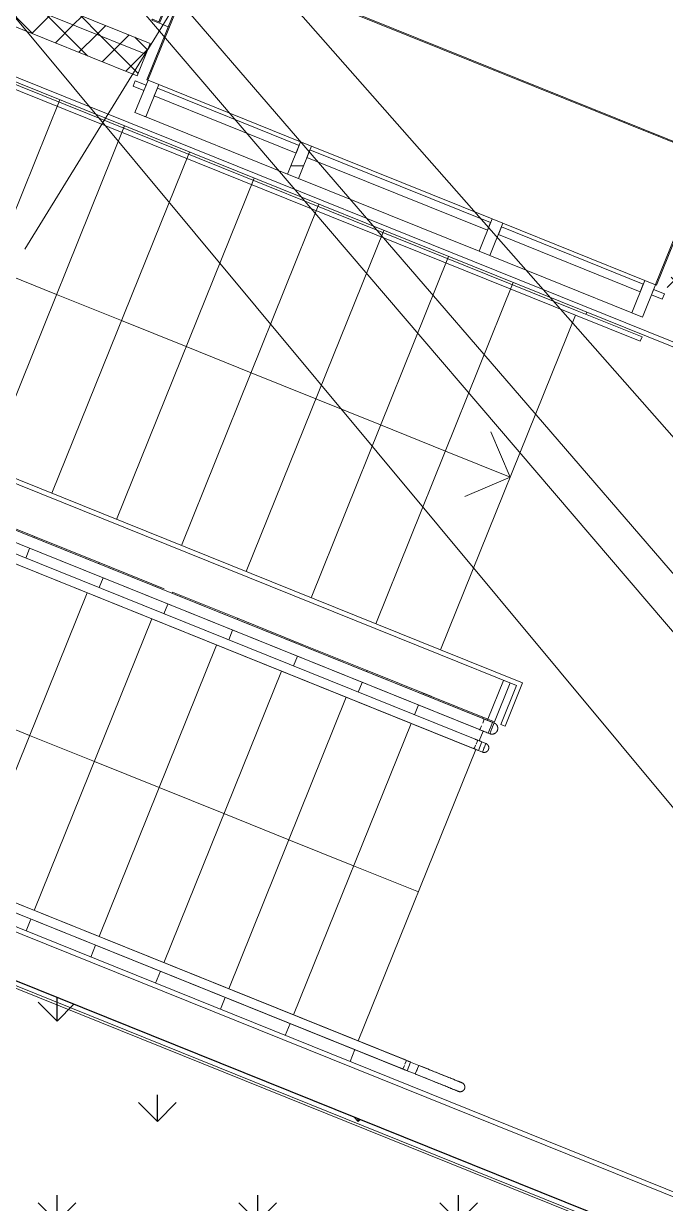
# Model space of a CAD drawing. Header units: millimetres. Extents: x -584918 to 2941280, y 3000189 to 4229862.
# Drawn here: x 169696 to 172452, y 4034362 to 4039429 of the extents above; entities that cross this region are included whole.
import ezdxf

# ---------------------------------------------------------------- set-up
doc = ezdxf.new("R2010")
doc.units = ezdxf.units.MM
for name, color, linetype, lineweight in [('Аннотация', 7, 'Continuous', 0), ('Витраж', 7, 'Continuous', 0), ('Лестницы', 7, 'Continuous', 0), ('Обобщенные модели', 7, 'Continuous', 0), ('Ограждение', 7, 'Continuous', 0), ('Панели витража', 7, 'Continuous', 0), ('Стены внутренние', 7, 'Continuous', 0), ('Стены наружные', 7, 'Continuous', 0), ('Стены отделка', 7, 'Continuous', 0), ('Стены перегородки', 7, 'Continuous', 0), ('Стены штриховка', 7, 'Continuous', 0), ('Стрелки вверх', 7, 'Continuous', 0), ('экспертиза ДУ пояснения', 6, 'Continuous', 0), ('экспертиза условные обозначения', 1, 'Continuous', 0)]:
    doc.layers.add(name, color=color, linetype=linetype, lineweight=lineweight)
pattern_1 = [(45, (188753.27, 4005092.92), (-70.71068, 70.71068), []), (135, (188753.27, 4005092.92), (-70.71068, -70.71068), [])]

# ---------------------------------------------------------------- blocks, each defined once
blk = doc.blocks.new('Ограждение - Ограждение-6852665-АР Этаж 03')
at = {"layer": 'Ограждение'}
for p, q in [((-16650.3, 33068.8), (-19738.9, 34313.5)), ((-16650.3, 33068.8), (-19738.9, 34313.5)), ((-16642.8, 33087.4), (-19703.6, 34320.8)), ((-16642.8, 33087.4), (-19703.6, 34320.8)), ((-16372, 32956.7), (-16650.3, 33068.8)), ((-16364.5, 32975.2), (-16642.8, 33087.4)), ((-16364.5, 32975.2), (-16372, 32956.7))]:
    blk.add_line(p, q, dxfattribs=at)
blk = doc.blocks.new('Ограждение - Ограждение-6853396-АР Этаж 03')
at = {"layer": 'Ограждение'}
for p, q in [((-20325.7, 32857.3), (-17237.1, 31612.6)), ((-20318.3, 32875.8), (-17229.6, 31631.2)), ((-17229.6, 31631.2), (-16877.2, 31489.1)), ((-17237.1, 31612.6), (-16903.2, 31478)), ((-16903.2, 31478), (-16970.5, 31311.1)), ((-16877.2, 31489.1), (-16951.9, 31303.6)), ((-16951.9, 31303.6), (-16970.5, 31311.1))]:
    blk.add_line(p, q, dxfattribs=at)
blk = doc.blocks.new('Тип перил - Перила_Внутренний_-6857432-АР Этаж 03')
at = {"layer": 'Ограждение'}
for p, q in [((-21079.8, 31360.7), (-21126.2, 31379.3)), ((-21141.1, 31342.2), (-21094.7, 31323.5)), ((-21134.5, 31358.6), (-21132.8, 31363)), ((-21094.7, 31323.5), (-20669.8, 31152.3)), ((-20654.8, 31189.4), (-21079.8, 31360.7)), ((-17387.8, 29872.8), (-20642.4, 31184.4)), ((-20657.3, 31147.3), (-17402.8, 29835.7)), ((-17323.3, 29846.9), (-17358.8, 29861.1)), ((-17373.7, 29824), (-17338.3, 29809.8)), ((-17329.9, 29830.5), (-17331.8, 29826))]:
    blk.add_line(p, q, dxfattribs=at)
at = {"layer": 'Ограждение', "flags": 128}
for points in [[(-20642.4, 31184.4), (-20643.4, 31184.8), (-20644.4, 31185.2), (-20645.4, 31185.6), (-20646.5, 31186), (-20647.6, 31186.5), (-20648.6, 31186.9), (-20649.7, 31187.3), (-20650.8, 31187.8), (-20651.9, 31188.2), (-20653, 31188.7), (-20654.2, 31189.1), (-20654.8, 31189.4)], [(-20669.8, 31152.3), (-20668.6, 31151.8), (-20667.5, 31151.4), (-20666.4, 31150.9), (-20665.3, 31150.5), (-20664.2, 31150.1), (-20663.1, 31149.6), (-20662.1, 31149.2), (-20661, 31148.8), (-20660, 31148.3), (-20658.9, 31147.9), (-20657.9, 31147.5), (-20657.3, 31147.3)], [(-17387.8, 29872.8), (-17385.5, 29871.9), (-17383.1, 29870.9), (-17380.6, 29869.9), (-17378.2, 29869), (-17375.7, 29868), (-17373.2, 29866.9), (-17370.6, 29865.9), (-17368.1, 29864.9), (-17365.5, 29863.8), (-17362.9, 29862.8), (-17360.3, 29861.8), (-17358.8, 29861.1)], [(-17373.7, 29824), (-17376.3, 29825.1), (-17378.9, 29826.1), (-17381.5, 29827.2), (-17384.1, 29828.2), (-17386.6, 29829.2), (-17389.2, 29830.3), (-17391.7, 29831.3), (-17394.1, 29832.3), (-17396.6, 29833.2), (-17399, 29834.2), (-17401.4, 29835.2), (-17402.8, 29835.7)]]:
    blk.add_lwpolyline(points, dxfattribs=at)
blk = doc.blocks.new('Тип перил - Дуга D40_расстояние между поручнями 400-V18-АР Этаж 03')
at = {"layer": 'Ограждение'}
for p, q in [((0, 0), (0, 2.3)), ((0, -2.5), (0, 0))]:
    blk.add_line(p, q, dxfattribs=at)
at = {"layer": 'Ограждение', "flags": 128}
for points in [[(0, 20), (8, 20), (16, 20), (23.9, 20), (31.9, 20), (39.7, 20), (47.5, 20), (55.3, 20), (62.9, 20), (70.5, 20), (77.9, 20), (85.2, 20), (92.4, 20), (99.4, 20), (106.2, 20), (112.9, 20), (119.4, 20), (125.8, 20), (131.9, 20), (137.8, 20), (143.5, 20), (148.9, 20), (154.1, 20), (159.1, 20), (163.8, 20), (168.3, 20), (172.5, 20), (176.4, 20), (180, 20), (183.4, 20), (186.4, 20), (189.2, 20), (191.6, 20), (193.7, 20), (195.6, 20), (197.1, 20), (198.3, 20), (199.2, 20), (199.7, 20), (200, 20), (200, 20)], [(200, 20), (199.8, 20), (199.4, 20), (198.6, 20), (197.4, 20), (196, 20), (194.3, 20), (192.2, 20), (189.8, 20), (187.2, 20), (184.2, 20), (181, 20), (177.4, 20), (173.6, 20), (169.5, 20), (165.1, 20), (160.4, 20), (155.5, 20), (150.4, 20), (145, 20), (139.3, 20), (133.5, 20), (127.4, 20), (121.2, 20), (114.7, 20), (108.1, 20), (101.2, 20), (94.3, 20), (87.1, 20), (79.9, 20), (72.5, 20), (65, 20), (57.3, 20), (49.6, 20), (41.8, 20), (34, 20), (26.1, 20), (18.1, 20), (10.2, 20), (2.2, 20), (0, 20)], [(200, 20), (200.8, 20), (201.6, 19.9), (202.4, 19.9), (203.2, 19.7), (204, 19.6), (204.8, 19.4), (205.5, 19.2), (206.3, 19), (207, 18.7), (207.8, 18.4), (208.5, 18.1), (209.2, 17.7), (209.9, 17.4), (210.6, 16.9), (211.3, 16.5), (211.9, 16), (212.6, 15.6), (213.2, 15), (213.8, 14.5), (214.3, 13.9), (214.9, 13.3), (215.4, 12.7), (215.9, 12.1), (216.4, 11.5), (216.8, 10.8), (217.2, 10.1), (217.6, 9.4), (218, 8.7), (218.3, 8), (218.6, 7.2), (218.9, 6.5), (219.2, 5.7), (219.4, 5), (219.6, 4.2), (219.7, 3.4), (219.8, 2.6), (219.9, 1.8), (220, 1), (220, 0.2), (220, 0)], [(220, 0), (220, -0.8), (219.9, -1.6), (219.9, -2.4), (219.7, -3.2), (219.6, -4), (219.4, -4.8), (219.2, -5.5), (219, -6.3), (218.7, -7), (218.4, -7.8), (218.1, -8.5), (217.7, -9.2), (217.4, -9.9), (216.9, -10.6), (216.5, -11.3), (216, -11.9), (215.6, -12.6), (215, -13.2), (214.5, -13.8), (213.9, -14.3), (213.3, -14.9), (212.7, -15.4), (212.1, -15.9), (211.5, -16.4), (210.8, -16.8), (210.1, -17.2), (209.4, -17.6), (208.7, -18), (208, -18.3), (207.2, -18.6), (206.5, -18.9), (205.7, -19.2), (205, -19.4), (204.2, -19.6), (203.4, -19.7), (202.6, -19.8), (201.8, -19.9), (201, -20), (200.2, -20), (200, -20)], [(0, -20), (8, -20), (16, -20), (23.9, -20), (31.9, -20), (39.7, -20), (47.5, -20), (55.3, -20), (62.9, -20), (70.5, -20), (77.9, -20), (85.2, -20), (92.4, -20), (99.4, -20), (106.2, -20), (112.9, -20), (119.4, -20), (125.8, -20), (131.9, -20), (137.8, -20), (143.5, -20), (148.9, -20), (154.1, -20), (159.1, -20), (163.8, -20), (168.3, -20), (172.5, -20), (176.4, -20), (180, -20), (183.4, -20), (186.4, -20), (189.2, -20), (191.6, -20), (193.7, -20), (195.6, -20), (197.1, -20), (198.3, -20), (199.2, -20), (199.7, -20), (200, -20), (200, -20)], [(200, -20), (199.8, -20), (199.4, -20), (198.6, -20), (197.4, -20), (196, -20), (194.3, -20), (192.2, -20), (189.8, -20), (187.2, -20), (184.2, -20), (181, -20), (177.4, -20), (173.6, -20), (169.5, -20), (165.1, -20), (160.4, -20), (155.5, -20), (150.4, -20), (145, -20), (139.3, -20), (133.5, -20), (127.4, -20), (121.2, -20), (114.7, -20), (108.1, -20), (101.2, -20), (94.3, -20), (87.1, -20), (79.9, -20), (72.5, -20), (65, -20), (57.3, -20), (49.6, -20), (41.8, -20), (34, -20), (26.1, -20), (18.1, -20), (10.2, -20), (2.2, -20), (0, -20)]]:
    blk.add_lwpolyline(points, dxfattribs=at)
blk = doc.blocks.new('Тип перил - Перила_Внутренний_-V20-АР Этаж 03')
at = {"layer": 'Ограждение'}
for p, q in [((-21141.1, 31342.2), (-21126.2, 31379.3)), ((-20654.8, 31189.4), (-21126.2, 31379.3)), ((-20669.8, 31152.3), (-21141.1, 31342.2)), ((-20634.1, 31181), (-20654.8, 31189.4)), ((-17379.5, 29869.5), (-20634.1, 31181)), ((-20649, 31143.9), (-20669.8, 31152.3)), ((-17394.5, 29832.4), (-20649, 31143.9)), ((-17391.6, 29831.2), (-17385.3, 29846.8)), ((-17391.6, 29831.2), (-17385.3, 29846.8)), ((-17383.1, 29852.2), (-17376.6, 29868.3)), ((-17383.1, 29852.2), (-17376.6, 29868.3)), ((-17376.6, 29868.3), (-17379.5, 29869.5)), ((-17358.8, 29861.1), (-17376.6, 29868.3)), ((-17373.7, 29824), (-17358.8, 29861.1)), ((-17373.7, 29824), (-17358.8, 29861.1)), ((-17323.3, 29846.9), (-17358.8, 29861.1)), ((-17338.3, 29809.8), (-17323.3, 29846.9)), ((-17391.6, 29831.2), (-17394.5, 29832.4)), ((-17373.7, 29824), (-17391.6, 29831.2)), ((-17338.3, 29809.8), (-17373.7, 29824))]:
    blk.add_line(p, q, dxfattribs=at)
blk = doc.blocks.new('Тип верхнего поручня - Верхний поручень_Внутренний_-6857754-АР Этаж 03')
at = {"layer": 'Ограждение'}
for p, q in [((-19759.8, 34408.7), (-19771.2, 34380.4)), ((-19771.2, 34380.4), (-20417.9, 32775.8)), ((-20371.5, 32757.1), (-19724.9, 34361.7)), ((-19738.8, 34400.2), (-19734.5, 34398.5)), ((-19724.9, 34361.7), (-19713.5, 34390)), ((-20110.7, 32571.2), (-20330, 32659.5)), ((-20348.6, 32613.1), (-20129.4, 32524.8)), ((-17057.9, 31341), (-20079.6, 32558.6)), ((-20098.3, 32512.3), (-17076.6, 31294.6)), ((-16999.7, 31317.5), (-17006.1, 31320.1)), ((-17024.8, 31273.7), (-17018.4, 31271.1)), ((-17008.2, 31296.5), (-17009.9, 31292.1))]:
    blk.add_line(p, q, dxfattribs=at)
at = {"layer": 'Ограждение', "flags": 128}
for points in [[(-20417.9, 32775.8), (-20419.6, 32771.1), (-20421.2, 32766.4), (-20422.6, 32761.6), (-20423.8, 32756.7), (-20424.8, 32751.8), (-20425.6, 32746.9), (-20426.3, 32741.9), (-20426.7, 32737), (-20426.9, 32732), (-20426.9, 32727), (-20426.7, 32722), (-20426.3, 32717), (-20425.8, 32712), (-20425, 32707.1), (-20424, 32702.2), (-20422.8, 32697.3), (-20421.5, 32692.5), (-20419.9, 32687.8), (-20418.2, 32683.1), (-20416.2, 32678.5), (-20414.1, 32673.9), (-20411.8, 32669.5), (-20409.3, 32665.1), (-20406.7, 32660.9), (-20403.9, 32656.8), (-20400.9, 32652.8), (-20397.8, 32648.9), (-20394.5, 32645.1), (-20391.1, 32641.5), (-20387.5, 32638), (-20383.8, 32634.6), (-20379.9, 32631.4), (-20376, 32628.4), (-20371.9, 32625.5), (-20367.7, 32622.8), (-20363.4, 32620.2), (-20359, 32617.9), (-20354.5, 32615.7), (-20349.9, 32613.7), (-20348.6, 32613.1)], [(-20330, 32659.5), (-20332.7, 32660.7), (-20335.4, 32662), (-20338.1, 32663.4), (-20340.7, 32664.9), (-20343.2, 32666.5), (-20345.7, 32668.2), (-20348.1, 32670), (-20350.4, 32671.9), (-20352.7, 32673.9), (-20354.8, 32675.9), (-20356.9, 32678.1), (-20358.9, 32680.3), (-20360.8, 32682.6), (-20362.6, 32685), (-20364.3, 32687.5), (-20366, 32690), (-20367.5, 32692.6), (-20368.9, 32695.3), (-20370.2, 32698), (-20371.4, 32700.7), (-20372.4, 32703.5), (-20373.4, 32706.4), (-20374.3, 32709.2), (-20375, 32712.2), (-20375.6, 32715.1), (-20376.1, 32718), (-20376.5, 32721), (-20376.8, 32724), (-20376.9, 32727), (-20376.9, 32730), (-20376.8, 32733), (-20376.6, 32736), (-20376.3, 32739), (-20375.8, 32741.9), (-20375.2, 32744.9), (-20374.6, 32747.8), (-20373.7, 32750.7), (-20372.8, 32753.6), (-20371.8, 32756.4), (-20371.5, 32757.1)], [(-20079.6, 32558.6), (-20082.1, 32559.6), (-20084.7, 32560.7), (-20087.3, 32561.7), (-20089.9, 32562.8), (-20092.6, 32563.9), (-20095.3, 32564.9), (-20098, 32566), (-20100.7, 32567.2), (-20103.5, 32568.3), (-20106.3, 32569.4), (-20109.1, 32570.5), (-20110.7, 32571.2)], [(-20129.4, 32524.8), (-20126.6, 32523.7), (-20123.8, 32522.5), (-20121.1, 32521.4), (-20118.3, 32520.3), (-20115.6, 32519.2), (-20112.9, 32518.1), (-20110.2, 32517), (-20107.5, 32516), (-20104.9, 32514.9), (-20102.3, 32513.9), (-20099.8, 32512.8), (-20098.3, 32512.3)], [(-17057.9, 31341), (-17053.8, 31339.3), (-17049.5, 31337.5), (-17045.2, 31335.8), (-17040.8, 31334), (-17036.3, 31332.2), (-17031.8, 31330.4), (-17027.3, 31328.6), (-17022.7, 31326.7), (-17018.1, 31324.9), (-17013.5, 31323), (-17008.8, 31321.2), (-17006.1, 31320.1)], [(-17024.8, 31273.7), (-17029.4, 31275.5), (-17034.1, 31277.4), (-17038.7, 31279.3), (-17043.3, 31281.1), (-17047.8, 31283), (-17052.3, 31284.8), (-17056.8, 31286.6), (-17061.3, 31288.4), (-17065.6, 31290.1), (-17069.9, 31291.9), (-17074.2, 31293.6), (-17076.6, 31294.6)]]:
    blk.add_lwpolyline(points, dxfattribs=at)
blk = doc.blocks.new('Тип верхнего поручня - D50-2949473-АР Этаж 03')
at = {"layer": 'Ограждение', "flags": 128}
for points in [[(0, 25), (1, 25), (2, 24.9), (3, 24.8), (4, 24.7), (5, 24.5), (5.9, 24.3), (6.9, 24), (7.9, 23.7), (8.8, 23.4), (9.7, 23), (10.6, 22.6), (11.5, 22.2), (12.4, 21.7), (13.3, 21.2), (14.1, 20.6), (14.9, 20.1), (15.7, 19.4), (16.5, 18.8), (17.2, 18.1), (17.9, 17.4), (18.6, 16.7), (19.3, 15.9), (19.9, 15.1), (20.5, 14.3), (21, 13.5), (21.6, 12.7), (22, 11.8), (22.5, 10.9), (22.9, 10), (23.3, 9.1), (23.6, 8.1), (24, 7.2), (24.2, 6.2), (24.4, 5.2), (24.6, 4.2), (24.8, 3.3), (24.9, 2.3), (25, 1.3), (25, 0.3), (25, 0)], [(25, 0), (25, -1), (24.9, -2), (24.8, -3), (24.7, -4), (24.5, -5), (24.3, -5.9), (24, -6.9), (23.7, -7.9), (23.4, -8.8), (23, -9.7), (22.6, -10.6), (22.2, -11.5), (21.7, -12.4), (21.2, -13.3), (20.6, -14.1), (20.1, -14.9), (19.4, -15.7), (18.8, -16.5), (18.1, -17.2), (17.4, -17.9), (16.7, -18.6), (15.9, -19.3), (15.1, -19.9), (14.3, -20.5), (13.5, -21), (12.7, -21.6), (11.8, -22), (10.9, -22.5), (10, -22.9), (9.1, -23.3), (8.1, -23.6), (7.2, -24), (6.2, -24.2), (5.2, -24.4), (4.2, -24.6), (3.3, -24.8), (2.3, -24.9), (1.3, -25), (0.3, -25), (0, -25)]]:
    blk.add_lwpolyline(points, dxfattribs=at)
blk = doc.blocks.new('Тип верхнего поручня - Верхний поручень_Внутренний_-V24-АР Этаж 03')
at = {"layer": 'Ограждение'}
for p, q in [((-20417.9, 32775.8), (-19759.8, 34408.7)), ((-19759.8, 34408.7), (-19713.5, 34390)), ((-20371.5, 32757.1), (-19713.5, 34390)), ((-20110.7, 32571.2), (-20330, 32659.5)), ((-20129.4, 32524.8), (-20348.6, 32613.1)), ((-20069.2, 32554.4), (-20110.7, 32571.2)), ((-17047.6, 31336.8), (-20069.2, 32554.4)), ((-20087.9, 32508.1), (-20129.4, 32524.8)), ((-17066.3, 31290.4), (-20087.9, 32508.1)), ((-17048.9, 31316.8), (-17041.8, 31334.4)), ((-17048.9, 31316.8), (-17041.8, 31334.4)), ((-17041.8, 31334.4), (-17047.6, 31336.8)), ((-17006.1, 31320.1), (-17041.8, 31334.4)), ((-17024.8, 31273.7), (-17006.1, 31320.1)), ((-17024.8, 31273.7), (-17006.1, 31320.1)), ((-17009, 31294.3), (-16999.7, 31317.5)), ((-16999.7, 31317.5), (-17006.1, 31320.1)), ((-17060.5, 31288.1), (-17066.3, 31290.4)), ((-17060.5, 31288.1), (-17053.4, 31305.7)), ((-17060.5, 31288.1), (-17053.4, 31305.7)), ((-17024.8, 31273.7), (-17060.5, 31288.1)), ((-17018.4, 31271.1), (-17024.8, 31273.7)), ((-17018.4, 31271.1), (-17009.3, 31293.6))]:
    blk.add_line(p, q, dxfattribs=at)
for radius in [125, 75]:
    blk.add_arc((-20301.9, 32729.1), radius, 158.0513, 248.0513, dxfattribs=at)
blk = doc.blocks.new('Тип перил - Перила_Внутренний_-6857768-АР Этаж 03')
at = {"layer": 'Ограждение'}
for p, q in [((-19838.7, 34440.5), (-19850.1, 34412.2)), ((-19822.3, 34433.9), (-19817.9, 34432.1)), ((-19813, 34397.2), (-19801.6, 34425.5)), ((-19857.5, 34393.6), (-20549, 32677.7)), ((-20511.9, 32662.8), (-19820.4, 34378.7)), ((-20510.3, 32586.6), (-20150.2, 32441.5)), ((-20135.3, 32478.6), (-20495.3, 32623.7)), ((-20137.8, 32436.5), (-17096.5, 31211)), ((-17081.6, 31248.1), (-20122.8, 32473.6)), ((-17035.2, 31229.4), (-17052.6, 31236.4)), ((-17067.5, 31199.3), (-17050.2, 31192.3)), ((-17041.8, 31213), (-17043.6, 31208.6))]:
    blk.add_line(p, q, dxfattribs=at)
at = {"layer": 'Ограждение', "flags": 128}
for points in [[(-20549, 32677.7), (-20550, 32675.1), (-20550.9, 32672.5), (-20551.7, 32669.8), (-20552.4, 32667), (-20552.9, 32664.3), (-20553.4, 32661.5), (-20553.7, 32658.8), (-20554, 32656), (-20554.1, 32653.2), (-20554.1, 32650.4), (-20554, 32647.6), (-20553.8, 32644.8), (-20553.5, 32642), (-20553, 32639.2), (-20552.5, 32636.5), (-20551.8, 32633.8), (-20551, 32631.1), (-20550.2, 32628.4), (-20549.2, 32625.8), (-20548.1, 32623.2), (-20546.9, 32620.7), (-20545.6, 32618.2), (-20544.3, 32615.8), (-20542.8, 32613.4), (-20541.2, 32611.1), (-20539.5, 32608.8), (-20537.8, 32606.6), (-20535.9, 32604.5), (-20534, 32602.5), (-20532, 32600.5), (-20529.9, 32598.7), (-20527.8, 32596.9), (-20525.6, 32595.2), (-20523.3, 32593.5), (-20520.9, 32592), (-20518.5, 32590.6), (-20516.1, 32589.3), (-20513.5, 32588), (-20511, 32586.9), (-20510.3, 32586.6)], [(-20495.3, 32623.7), (-20496.4, 32624.2), (-20497.5, 32624.7), (-20498.6, 32625.3), (-20499.6, 32625.9), (-20500.6, 32626.5), (-20501.6, 32627.2), (-20502.6, 32627.9), (-20503.5, 32628.7), (-20504.4, 32629.5), (-20505.3, 32630.3), (-20506.1, 32631.2), (-20506.9, 32632.1), (-20507.7, 32633), (-20508.4, 32633.9), (-20509.1, 32634.9), (-20509.7, 32635.9), (-20510.3, 32637), (-20510.9, 32638), (-20511.4, 32639.1), (-20511.9, 32640.2), (-20512.3, 32641.3), (-20512.7, 32642.5), (-20513, 32643.6), (-20513.3, 32644.8), (-20513.6, 32646), (-20513.8, 32647.1), (-20513.9, 32648.3), (-20514, 32649.5), (-20514.1, 32650.7), (-20514.1, 32651.9), (-20514.1, 32653.1), (-20514, 32654.3), (-20513.8, 32655.5), (-20513.7, 32656.7), (-20513.4, 32657.9), (-20513.2, 32659.1), (-20512.8, 32660.2), (-20512.5, 32661.3), (-20512.1, 32662.5), (-20511.9, 32662.8)], [(-20150.2, 32441.5), (-20149.1, 32441.1), (-20148, 32440.6), (-20146.9, 32440.2), (-20145.8, 32439.8), (-20144.7, 32439.3), (-20143.6, 32438.9), (-20142.5, 32438.4), (-20141.5, 32438), (-20140.4, 32437.6), (-20139.4, 32437.2), (-20138.4, 32436.8), (-20137.8, 32436.5)], [(-20122.8, 32473.6), (-20123.8, 32474), (-20124.8, 32474.4), (-20125.9, 32474.9), (-20126.9, 32475.3), (-20128, 32475.7), (-20129.1, 32476.2), (-20130.2, 32476.6), (-20131.3, 32477), (-20132.4, 32477.5), (-20133.5, 32477.9), (-20134.6, 32478.4), (-20135.3, 32478.6)], [(-17081.6, 31248.1), (-17079.2, 31247.1), (-17076.9, 31246.1), (-17074.4, 31245.2), (-17072, 31244.2), (-17069.5, 31243.2), (-17067, 31242.2), (-17064.4, 31241.1), (-17061.8, 31240.1), (-17059.3, 31239.1), (-17056.7, 31238), (-17054.1, 31237), (-17052.6, 31236.4)], [(-17067.5, 31199.3), (-17070.1, 31200.3), (-17072.7, 31201.3), (-17075.3, 31202.4), (-17077.8, 31203.4), (-17080.4, 31204.5), (-17082.9, 31205.5), (-17085.4, 31206.5), (-17087.9, 31207.5), (-17090.4, 31208.5), (-17092.8, 31209.4), (-17095.2, 31210.4), (-17096.5, 31211)]]:
    blk.add_lwpolyline(points, dxfattribs=at)
blk = doc.blocks.new('Тип перил - D40-138916-АР Этаж 03')
at = {"layer": 'Ограждение', "flags": 128}
for points in [[(0, 20), (0.8, 20), (1.6, 19.9), (2.4, 19.9), (3.2, 19.7), (4, 19.6), (4.8, 19.4), (5.5, 19.2), (6.3, 19), (7, 18.7), (7.8, 18.4), (8.5, 18.1), (9.2, 17.7), (9.9, 17.4), (10.6, 16.9), (11.3, 16.5), (11.9, 16), (12.6, 15.6), (13.2, 15), (13.8, 14.5), (14.3, 13.9), (14.9, 13.3), (15.4, 12.7), (15.9, 12.1), (16.4, 11.5), (16.8, 10.8), (17.2, 10.1), (17.6, 9.4), (18, 8.7), (18.3, 8), (18.6, 7.2), (18.9, 6.5), (19.2, 5.7), (19.4, 5), (19.6, 4.2), (19.7, 3.4), (19.8, 2.6), (19.9, 1.8), (20, 1), (20, 0.2), (20, 0)], [(20, 0), (20, -0.8), (19.9, -1.6), (19.9, -2.4), (19.7, -3.2), (19.6, -4), (19.4, -4.8), (19.2, -5.5), (19, -6.3), (18.7, -7), (18.4, -7.8), (18.1, -8.5), (17.7, -9.2), (17.4, -9.9), (16.9, -10.6), (16.5, -11.3), (16, -11.9), (15.6, -12.6), (15, -13.2), (14.5, -13.8), (13.9, -14.3), (13.3, -14.9), (12.7, -15.4), (12.1, -15.9), (11.5, -16.4), (10.8, -16.8), (10.1, -17.2), (9.4, -17.6), (8.7, -18), (8, -18.3), (7.2, -18.6), (6.5, -18.9), (5.7, -19.2), (5, -19.4), (4.2, -19.6), (3.4, -19.7), (2.6, -19.8), (1.8, -19.9), (1, -20), (0.2, -20), (0, -20)]]:
    blk.add_lwpolyline(points, dxfattribs=at)
blk = doc.blocks.new('Тип перил - Перила_Внутренний_-V26-АР Этаж 03')
at = {"layer": 'Ограждение'}
for p, q in [((-19850.1, 34412.2), (-19838.7, 34440.5)), ((-19838.7, 34440.5), (-19801.6, 34425.5)), ((-19813, 34397.2), (-19801.6, 34425.5)), ((-20549, 32677.7), (-19857.5, 34393.6)), ((-20511.9, 32662.8), (-19820.4, 34378.7)), ((-20150.2, 32441.5), (-20510.3, 32586.6)), ((-20135.3, 32478.6), (-20495.3, 32623.7)), ((-20129.5, 32433.2), (-20150.2, 32441.5)), ((-20114.5, 32470.3), (-20135.3, 32478.6)), ((-17088.2, 31207.6), (-20129.5, 32433.2)), ((-17073.3, 31244.7), (-20114.5, 32470.3)), ((-17085.3, 31206.4), (-17079.1, 31222)), ((-17085.3, 31206.4), (-17079.1, 31222)), ((-17077.3, 31226.4), (-17070.4, 31243.5)), ((-17077.3, 31226.4), (-17070.4, 31243.5)), ((-17070.4, 31243.5), (-17073.3, 31244.7)), ((-17052.6, 31236.4), (-17070.4, 31243.5)), ((-17067.5, 31199.3), (-17052.6, 31236.4)), ((-17067.5, 31199.3), (-17052.6, 31236.4)), ((-17035.2, 31229.4), (-17052.6, 31236.4)), ((-17050.2, 31192.3), (-17035.2, 31229.4)), ((-17085.3, 31206.4), (-17088.2, 31207.6)), ((-17067.5, 31199.3), (-17085.3, 31206.4)), ((-17050.2, 31192.3), (-17067.5, 31199.3))]:
    blk.add_line(p, q, dxfattribs=at)
for radius in [70, 30]:
    blk.add_arc((-20484.1, 32651.6), radius, 158.0513, 248.0513, dxfattribs=at)
blk = doc.blocks.new('Откос с зашивкой _верх_низ_ - Откос-7923133-АР Этаж 03')
at = {"layer": 'Обобщенные модели'}
for p, q in [((-1180, 300), (-1180, -300)), ((-1175, 300), (-1180, 300)), ((-1175, -300), (-1175, 300)), ((1180, 300), (1175, 300)), ((1175, 300), (1175, -300)), ((1180, -300), (1180, 300)), ((-1220, 55), (-1255, 55)), ((-1255, 55), (-1255, 50)), ((-1220, -295), (-1220, 55)), ((-1220, 55), (-1180, 55)), ((1180, 55), (1220, 55)), ((1255, 55), (1220, 55)), ((1220, 55), (1220, -295)), ((1255, 50), (1255, 55)), ((-1255, 50), (-1225, 50)), ((-1225, 50), (-1225, -300)), ((1225, -300), (1225, 50)), ((1225, 50), (1255, 50)), ((-1225, -300), (-1175, -300)), ((-1175, -295), (-1220, -295)), ((-1180, -300), (-1175, -300)), ((-1175, -300), (-1175, -295)), ((1175, -295), (-1175, -295)), ((-1175, -300), (1175, -300)), ((1175, -300), (-1175, -300)), ((1220, -295), (1175, -295)), ((1175, -295), (1175, -300)), ((1175, -300), (1180, -300)), ((1175, -300), (1225, -300))]:
    blk.add_line(p, q, dxfattribs=at)
blk = doc.blocks.new('Системная панель - Глухая панель_25 мм-V78-АР Этаж 03')
at = {"layer": 'Панели витража', "lineweight": 18}
for p, q in [((25, 12.5), (-25, 12.5)), ((-25, 12.5), (-25, -12.5)), ((25, -12.5), (25, 12.5)), ((-25, -12.5), (25, -12.5))]:
    blk.add_line(p, q, dxfattribs=at)
blk = doc.blocks.new('Системная панель - Cтеклопакет Двухкамерный_36 мм-7856072-АР Этаж 03')
at = {"layer": 'Панели витража', "lineweight": 18}
for p, q in [((418.3, 18), (-418.3, 18)), ((-418.3, 18), (-418.3, -18)), ((418.3, -18), (418.3, 18)), ((-418.3, -18), (418.3, -18))]:
    blk.add_line(p, q, dxfattribs=at)
blk = doc.blocks.new('Системная панель - Cтеклопакет Двухкамерный_36 мм-7856073-АР Этаж 03')
at = {"layer": 'Панели витража', "lineweight": 18}
for p, q in [((328.3, 18), (-328.3, 18)), ((-328.3, 18), (-328.3, -18)), ((328.3, -18), (328.3, 18)), ((-328.3, -18), (328.3, -18))]:
    blk.add_line(p, q, dxfattribs=at)
blk = doc.blocks.new('Прямоугольный импост - 50х150_RAL 3009-6573670-АР Этаж 03')
at = {"layer": 'Витраж'}
for p, q in [((273.9, 31693.2), (1050, 31380.5)), ((993.9, 31241.4), (217.9, 31554.1))]:
    blk.add_line(p, q, dxfattribs=at)
blk = doc.blocks.new('Прямоугольный импост - 50х150_RAL 3009-7836373-АР Этаж 03')
at = {"layer": 'Витраж'}
for p, q in [((1096.3, 31361.8), (1705.4, 31116.4)), ((1649.3, 30977.3), (1040.3, 31222.7))]:
    blk.add_line(p, q, dxfattribs=at)
blk = doc.blocks.new('Прямоугольный импост - 50х150_RAL 3009-V79-АР Этаж 03')
at = {"layer": 'Витраж', "lineweight": 18}
for p, q in [((-25, 35), (25, 35)), ((-25, -115), (-25, 35)), ((25, 35), (25, -115)), ((25, -115), (-25, -115))]:
    blk.add_line(p, q, dxfattribs=at)
blk = doc.blocks.new('Прямоугольный импост - 50х150_RAL 3009-V80-АР Этаж 03')
at = {"layer": 'Витраж'}
h = blk.add_hatch(dxfattribs=at)
h.set_pattern_fill('FP_23', color=256, style=0, pattern_type=2)
h.set_pattern_definition([(158.051, (-29192.1, -24663.5), (-284.821, -706.768), []), (158.051, (-29156.4, -24574.9), (-284.821, -706.768), []), (158.051, (-29120.9, -24486.8), (-284.821, -706.768), []), (158.051, (-29014.4, -24222.44), (-284.821, -706.768), [])])
h.paths.add_polyline_path([(-25, -115), (-25, 35), (25, 35), (25, -115), (-12.4, -115)])
at = {"layer": 'Витраж', "lineweight": 18}
for p, q in [((-25, 35), (25, 35)), ((-25, -115), (-25, 35)), ((25, 35), (25, -115)), ((25, -115), (-25, -115))]:
    blk.add_line(p, q, dxfattribs=at)
blk = doc.blocks.new('Системная панель - Глухая панель_25 мм-V85-АР Этаж 03')
at = {"layer": 'Панели витража'}
h = blk.add_hatch(dxfattribs=at)
h.set_pattern_fill('FP_26', color=256, style=0, pattern_type=2)
h.set_pattern_definition([(336.949, (-29948.78, 24663.47), (58.73255, 138.0235), [])])
h.paths.add_polyline_path([(-25, 12.5), (-24.4, -12.5), (25, -12.5), (25, 12.5), (5.9, 12.5)])
at = {"layer": 'Панели витража', "lineweight": 18}
for p, q in [((25, 12.5), (-25, 12.5)), ((-25, 12.5), (-25, -12.5)), ((25, -12.5), (25, 12.5)), ((-25, -12.5), (25, -12.5))]:
    blk.add_line(p, q, dxfattribs=at)
blk = doc.blocks.new('Прямоугольный импост - 50х150_RAL 3009-V86-АР Этаж 03')
at = {"layer": 'Витраж'}
h = blk.add_hatch(dxfattribs=at)
h.set_pattern_fill('FP_27', color=256, style=0, pattern_type=2)
h.set_pattern_definition([(158.051, (-29898.8, -24663.5), (-284.821, -706.768), []), (158.051, (-29863.1, -24574.9), (-284.821, -706.768), []), (158.051, (-29827.6, -24486.8), (-284.821, -706.768), []), (158.051, (-29721.05, -24222.44), (-284.821, -706.768), [])])
h.paths.add_polyline_path([(-25, -115), (-25, 35), (25, 35), (25, -115), (14.6, -115)])
at = {"layer": 'Витраж', "lineweight": 18}
for p, q in [((-25, 35), (25, 35)), ((-25, -115), (-25, 35)), ((25, 35), (25, -115)), ((25, -115), (-25, -115))]:
    blk.add_line(p, q, dxfattribs=at)
blk = doc.blocks.new('Прямоугольный импост - 50х150_RAL 3009-V87-АР Этаж 03')
at = {"layer": 'Витраж', "lineweight": 18}
for p, q in [((-25, 35), (25, 35)), ((-25, -115), (-25, 35)), ((25, 35), (25, -115)), ((25, -115), (-25, -115))]:
    blk.add_line(p, q, dxfattribs=at)

msp = doc.modelspace()

# ---------------------------------------------------------------- hatches: boundary and pattern name
at = {"layer": 'Стены наружные'}
h = msp.add_hatch(dxfattribs=at)
h.set_pattern_fill('FP_1', color=256, style=0, pattern_type=2)
h.set_pattern_definition(pattern_1)
h.paths.add_polyline_path([(179125.283, 4035709.197), (179143.972, 4035755.573), (178030.949, 4036204.105), (178012.26, 4036157.729), (179105.902, 4035717.008)])
h.paths.add_polyline_path([(176899.238, 4036606.26), (176917.926, 4036652.636), (176175.911, 4036951.657), (176157.222, 4036905.281), (176885.048, 4036611.979)])
h.paths.add_polyline_path([(174487.688, 4037578.079), (174506.377, 4037624.455), (172512.212, 4038428.074), (172493.523, 4038381.698), (174473.499, 4037583.797)])
h.paths.add_polyline_path([(170221.101, 4039297.449), (170239.79, 4039343.825), (168199.249, 4040166.133), (168180.56, 4040119.757), (170183.724, 4039312.512)])
h.paths.add_polyline_path([(166511.026, 4040792.555), (166529.561, 4040838.993), (165787.7, 4041137.952), (165769.011, 4041091.576), (166496.836, 4040798.273)])
h = msp.add_hatch(dxfattribs=at)
h.set_pattern_fill('FP_1', color=256, style=0, pattern_type=2)
h.set_pattern_definition(pattern_1)
h.paths.add_polyline_path([(179180.657, 4035579.068), (179218.035, 4035671.82), (178012.26, 4036157.729), (177974.883, 4036064.977), (179143.972, 4035593.851)])
h.paths.add_polyline_path([(176861.86, 4036513.508), (176899.238, 4036606.26), (176157.222, 4036905.281), (176119.845, 4036812.529), (176839.433, 4036522.546)])
h.paths.add_polyline_path([(174450.311, 4037485.327), (174487.688, 4037578.079), (172493.523, 4038381.698), (172456.145, 4038288.946), (174427.884, 4037494.364)])
h.paths.add_polyline_path([(170183.724, 4039204.698), (170221.101, 4039297.449), (168180.56, 4040119.757), (168143.182, 4040027.005), (170169.28, 4039210.518)])
h.paths.add_polyline_path([(166473.648, 4040699.803), (166511.026, 4040792.555), (165861.763, 4041054.198), (165824.385, 4040961.446), (166470.213, 4040701.187)])
at = {"layer": 'экспертиза условные обозначения', "lineweight": -3}
h = msp.add_hatch(dxfattribs=at)
h.set_pattern_fill('GRASS', color=3, scale=24)
h.set_pattern_definition([(90, (188374.25, 3759702.1), (-431.0523, 431.0523), [114.3, -747.8046]), (45, (188374.25, 3759702.1), (-431.0523, 431.0523), [114.3, -495.3]), (135, (188374.25, 3759702.1), (-431.0523, -431.0523), [114.3, -495.3])])
edge = h.paths.add_edge_path()
edge.add_line((167434.165, 4030642.249), (167434.165, 4032538.058))
edge.add_arc((168529.285, 4032545.285), 1095.144, 67.673189, 180.378112, ccw=False)
edge.add_line((168945.319, 4033558.329), (171901.702, 4032366.951))
edge.add_line((171901.702, 4032366.951), (172611.876, 4034129.237))
edge.add_line((172611.876, 4034129.237), (164634.165, 4037344.135))
edge.add_line((164634.165, 4037344.135), (164634.165, 4030642.249))
edge.add_line((164634.165, 4030642.249), (167434.165, 4030642.249))

# ---------------------------------------------------------------- linework, layer by layer
at = {"layer": 'Аннотация'}
msp.add_line((169701.661, 4038459.826), (171733.166, 4041765.044), dxfattribs=at)
at = {"layer": 'Лестницы'}
for p, q in [((169851.063, 4039101.563), (169260.496, 4037636.083)), ((169851.063, 4039101.563), (169260.496, 4037636.083)), ((170129.319, 4038989.43), (169538.752, 4037523.95)), ((170129.319, 4038989.43), (169538.752, 4037523.95)), ((170407.574, 4038877.297), (169817.008, 4037411.817)), ((170407.574, 4038877.297), (169817.008, 4037411.817)), ((170685.83, 4038765.164), (170095.263, 4037299.685)), ((170685.83, 4038765.164), (170095.263, 4037299.685)), ((170964.086, 4038653.031), (170373.519, 4037187.552)), ((170964.086, 4038653.031), (170373.519, 4037187.552)), ((171242.341, 4038540.899), (170651.775, 4037075.419)), ((171242.341, 4038540.899), (170651.775, 4037075.419)), ((171520.597, 4038428.766), (170930.03, 4036963.286)), ((171520.597, 4038428.766), (170930.03, 4036963.286)), ((171798.853, 4038316.633), (171208.286, 4036851.153)), ((171798.853, 4038316.633), (171208.286, 4036851.153)), ((172114.209, 4038189.549), (172110.471, 4038180.274)), ((172114.209, 4038189.549), (172110.471, 4038180.274)), ((172065.895, 4038176.674), (171486.542, 4036739.02)), ((172065.895, 4038176.674), (171486.542, 4036739.02)), ((169742.253, 4037226.314), (169463.997, 4037338.446)), ((169740.384, 4037221.676), (169742.253, 4037226.314)), ((169740.384, 4037221.676), (169742.253, 4037226.314)), ((170020.508, 4037114.181), (169742.253, 4037226.314)), ((169704.875, 4037133.562), (169721.695, 4037175.3)), ((169704.875, 4037133.562), (169721.695, 4037175.3)), ((170018.639, 4037109.543), (170020.508, 4037114.181)), ((170018.639, 4037109.543), (170020.508, 4037114.181)), ((170298.764, 4037002.048), (170020.508, 4037114.181)), ((170020.231, 4037006.478), (170037.051, 4037048.216)), ((170020.231, 4037006.478), (170037.051, 4037048.216)), ((169463.582, 4035732.178), (169968.18, 4036984.328)), ((169463.582, 4035732.178), (169968.18, 4036984.328)), ((170333.996, 4036982.459), (170335.865, 4036987.097)), ((170333.996, 4036982.459), (170335.865, 4036987.097)), ((170614.12, 4036874.964), (170335.865, 4036987.097)), ((170298.487, 4036894.345), (170315.307, 4036936.083)), ((170298.487, 4036894.345), (170315.307, 4036936.083)), ((169741.837, 4035620.045), (170246.435, 4036872.195)), ((169741.837, 4035620.045), (170246.435, 4036872.195)), ((170612.251, 4036870.326), (170614.12, 4036874.964)), ((170612.251, 4036870.326), (170614.12, 4036874.964)), ((170892.376, 4036762.831), (170614.12, 4036874.964)), ((170576.743, 4036782.212), (170593.563, 4036823.95)), ((170576.743, 4036782.212), (170593.563, 4036823.95)), ((170890.507, 4036758.193), (170892.376, 4036762.831)), ((170890.507, 4036758.193), (170892.376, 4036762.831)), ((171170.632, 4036650.698), (170892.376, 4036762.831)), ((170020.093, 4035507.912), (170524.691, 4036760.062)), ((170020.093, 4035507.912), (170524.691, 4036760.062)), ((170854.998, 4036670.079), (170871.818, 4036711.817)), ((170854.998, 4036670.079), (170871.818, 4036711.817)), ((170298.349, 4035395.779), (170802.947, 4036647.929)), ((170298.349, 4035395.779), (170802.947, 4036647.929)), ((171168.763, 4036646.061), (171170.632, 4036650.698)), ((171168.763, 4036646.061), (171170.632, 4036650.698)), ((171448.887, 4036538.565), (171170.632, 4036650.698)), ((171133.254, 4036557.946), (171150.074, 4036599.685)), ((171133.254, 4036557.946), (171150.074, 4036599.685)), ((171757.322, 4036608.337), (171690.042, 4036441.383)), ((171785.148, 4036597.124), (171717.868, 4036430.17)), ((170576.604, 4035283.646), (171081.202, 4036535.797)), ((170576.604, 4035283.646), (171081.202, 4036535.797)), ((171409.918, 4036548.879), (171411.787, 4036553.516)), ((171409.918, 4036548.879), (171411.787, 4036553.516)), ((171690.042, 4036441.383), (171411.787, 4036553.516)), ((171374.409, 4036460.764), (171391.229, 4036502.503)), ((171374.409, 4036460.764), (171391.229, 4036502.503)), ((170854.86, 4035171.513), (171359.458, 4036423.664)), ((170854.86, 4035171.513), (171359.458, 4036423.664)), ((171688.173, 4036436.746), (171690.042, 4036441.383)), ((171688.173, 4036436.746), (171690.042, 4036441.383)), ((171717.868, 4036430.17), (171690.042, 4036441.383)), ((171652.665, 4036348.632), (171669.485, 4036390.37)), ((171652.665, 4036348.632), (171669.485, 4036390.37)), ((171133.116, 4035059.38), (171637.714, 4036311.531)), ((171133.116, 4035059.38), (171637.714, 4036311.531)), ((169706.328, 4035531.93), (169726.886, 4035582.944)), ((169706.328, 4035531.93), (169726.886, 4035582.944)), ((169984.584, 4035419.798), (170005.142, 4035470.811)), ((169984.584, 4035419.798), (170005.142, 4035470.811)), ((170262.84, 4035307.665), (170283.398, 4035358.678)), ((170262.84, 4035307.665), (170283.398, 4035358.678)), ((170541.095, 4035195.532), (170561.653, 4035246.545)), ((170541.095, 4035195.532), (170561.653, 4035246.545)), ((170819.351, 4035083.399), (170839.909, 4035134.412)), ((170819.351, 4035083.399), (170839.909, 4035134.412)), ((171097.607, 4034971.266), (171118.165, 4035022.28)), ((171097.607, 4034971.266), (171118.165, 4035022.28))]:
    msp.add_line(p, q, dxfattribs=at)
at = {"layer": 'Стены внутренние'}
msp.add_line((172600.663, 4034101.411), (166442.639, 4036583.003), dxfattribs=at)
at = {"layer": 'Стены отделка'}
for p, q in [((173819.044, 4037524.089), (165935.134, 4040701.187)), ((165946.208, 4040675.161), (173793.018, 4037513.014)), ((166526.738, 4036791.695), (172546.336, 4034365.887)), ((172535.261, 4034391.913), (166534.214, 4036810.245)), ((172611.876, 4034129.237), (166453.852, 4036610.829)), ((166446.376, 4036592.278), (172604.401, 4034110.686))]:
    msp.add_line(p, q, dxfattribs=at)
at = {"layer": 'Стены перегородки'}
for p, q in [((170239.79, 4039343.825), (168199.249, 4040166.133)), ((168143.182, 4040027.005), (170183.724, 4039204.698)), ((170183.724, 4039204.698), (170239.79, 4039343.825))]:
    msp.add_line(p, q, dxfattribs=at)
at = {"layer": 'Стены штриховка'}
msp.add_line((170221.101, 4039297.449), (168180.56, 4040119.757), dxfattribs=at)
at = {"layer": 'Стрелки вверх'}
for p, q in [((169559.517, 4038378.098), (169837.773, 4038265.965)), ((169837.773, 4038265.965), (170116.029, 4038153.833)), ((170116.029, 4038153.833), (170394.284, 4038041.7)), ((170394.284, 4038041.7), (170672.54, 4037929.567)), ((170672.54, 4037929.567), (170950.796, 4037817.434)), ((170950.796, 4037817.434), (171229.051, 4037705.301)), ((171229.051, 4037705.301), (171507.307, 4037593.168)), ((171785.563, 4037481.035), (171702.501, 4037676.229)), ((171507.307, 4037593.168), (171785.563, 4037481.035)), ((171785.563, 4037481.035), (171590.369, 4037397.974)), ((169721.487, 4036372.166), (169443.232, 4036484.298)), ((169999.743, 4036260.033), (169721.487, 4036372.166)), ((170277.999, 4036147.9), (169999.743, 4036260.033)), ((170556.254, 4036035.767), (170277.999, 4036147.9)), ((170834.51, 4035923.634), (170556.254, 4036035.767)), ((171112.766, 4035811.501), (170834.51, 4035923.634)), ((171391.021, 4035699.368), (171112.766, 4035811.501))]:
    msp.add_line(p, q, dxfattribs=at)
at = {"layer": 'экспертиза ДУ пояснения'}
for points in [[(148498.361, 4064875.94), (187664.311, 4017827.005)], [(188616.346, 4017945.978), (148498.361, 4064875.94)], [(194269.216, 4011811.649), (148498.361, 4064875.94)], [(148498.361, 4064875.94), (195205.731, 4011868.456)]]:
    msp.add_lwpolyline(points, dxfattribs=at)
at = {"layer": 'экспертиза условные обозначения', "color": 3, "lineweight": -3}
msp.add_lwpolyline([(167434.165, 4030642.249), (167434.165, 4032538.058, -0.53566129), (168945.319, 4033558.329), (171901.702, 4032366.951), (172611.876, 4034129.237), (164634.165, 4037344.135), (164634.165, 4030642.249), (167434.165, 4030642.249)], format="xyb", dxfattribs=at)

# ---------------------------------------------------------------- block references
at = {"layer": 'Витраж', "extrusion": (0, 0, -1), "rotation": 21.9486990835427}
for name, p in [('Прямоугольный импост - 50х150_RAL 3009-V86-АР Этаж 03', (-170240.206, 4039144.201)), ('Прямоугольный импост - 50х150_RAL 3009-V80-АР Этаж 03', (-170895.652, 4038880.066)), ('Прямоугольный импост - 50х150_RAL 3009-V79-АР Этаж 03', (-171718.052, 4038548.651)), ('Прямоугольный импост - 50х150_RAL 3009-V87-АР Этаж 03', (-172373.499, 4038284.516))]:
    msp.add_blockref(name, p, dxfattribs=at)
at = {"layer": 'Витраж'}
for name, p in [('Прямоугольный импост - 50х150_RAL 3009-7836373-АР Этаж 03', (169180.148, 4007805.493)), ('Прямоугольный импост - 50х150_RAL 3009-6573670-АР Этаж 03', (170657.995, 4007209.943)), ('Прямоугольный импост - 50х150_RAL 3009-7836373-АР Этаж 03', (170657.995, 4007209.943))]:
    msp.add_blockref(name, p, dxfattribs=at)
at = {"layer": 'Обобщенные модели', "rotation": 158.0513009164575}
msp.add_blockref('Откос с зашивкой _верх_низ_ - Откос-7923133-АР Этаж 03', (171431.593, 4039025.268), dxfattribs=at)
at = {"layer": 'Ограждение'}
for name in ['Тип перил - Перила_Внутренний_-V26-АР Этаж 03', 'Тип перил - Перила_Внутренний_-6857768-АР Этаж 03', 'Тип верхнего поручня - Верхний поручень_Внутренний_-V24-АР Этаж 03', 'Тип верхнего поручня - Верхний поручень_Внутренний_-6857754-АР Этаж 03', 'Ограждение - Ограждение-6852665-АР Этаж 03', 'Ограждение - Ограждение-6853396-АР Этаж 03', 'Тип перил - Перила_Внутренний_-6857432-АР Этаж 03', 'Тип перил - Перила_Внутренний_-V20-АР Этаж 03']:
    msp.add_blockref(name, (188716.165, 4005107.867), dxfattribs=at)
at = {"layer": 'Ограждение', "rotation": 338.0513009164601}
for name, p in [('Тип верхнего поручня - D50-2949473-АР Этаж 03', (171707.12, 4036402.157)), ('Тип перил - D40-138916-АР Этаж 03', (171673.48, 4036318.68)), ('Тип перил - Дуга D40_расстояние между поручнями 400-V18-АР Этаж 03', (171385.345, 4034936.173))]:
    msp.add_blockref(name, p, dxfattribs=at)
at = {"layer": 'Панели витража', "rotation": 158.0513009164573}
for name, p in [('Системная панель - Глухая панель_25 мм-V85-АР Этаж 03', (170193.83, 4039162.89)), ('Системная панель - Cтеклопакет Двухкамерный_36 мм-7856073-АР Этаж 03', (170567.929, 4039012.134)), ('Системная панель - Cтеклопакет Двухкамерный_36 мм-7856072-АР Этаж 03', (171306.852, 4038714.358)), ('Системная панель - Cтеклопакет Двухкамерный_36 мм-7856073-АР Этаж 03', (172045.776, 4038416.583)), ('Системная панель - Глухая панель_25 мм-V78-АР Этаж 03', (172419.875, 4038265.827))]:
    msp.add_blockref(name, p, dxfattribs=at)

doc.saveas('drawing.dxf')
